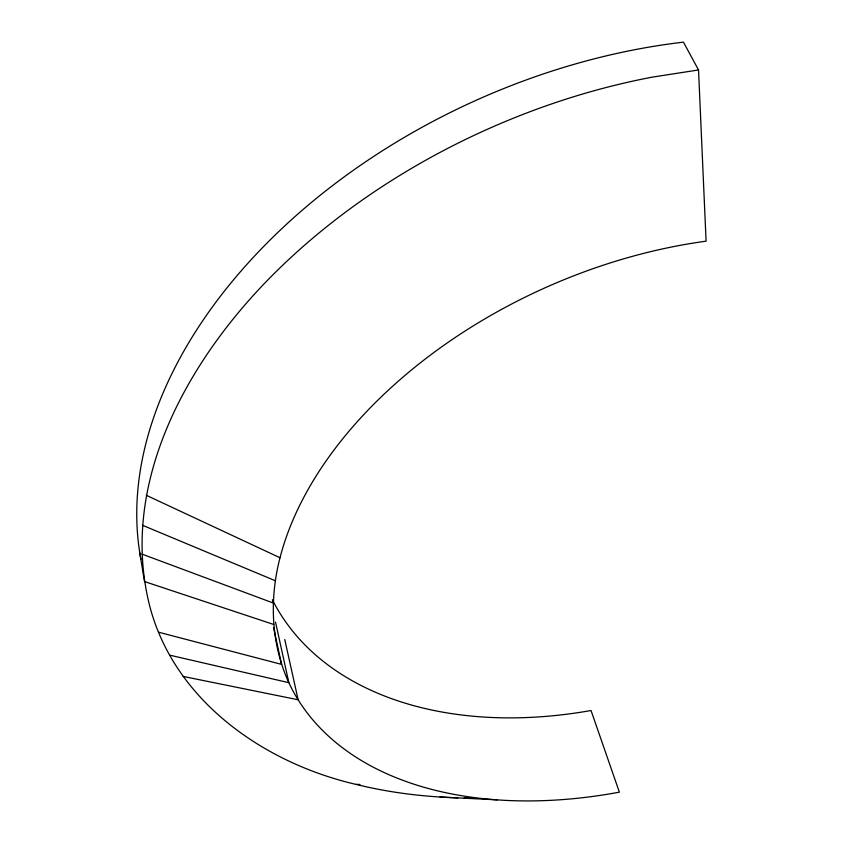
<?xml version="1.0" encoding="UTF-8"?>
<svg xmlns="http://www.w3.org/2000/svg" width="843" height="843" viewBox="0 0 843 843"><rect width="100%" height="100%" fill="white"/><g stroke="black" fill="none" stroke-linecap="round" stroke-linejoin="round"><path stroke-width="1.26" d="M457.77 797.836A505.652 331.468 -24.1 0 1 356.031 784.39C264.776 763.294 175.586 701.829 150.128 607.645C117.567 482.891 188.864 357.906 275.187 272.542A505.652 331.468 -24.1 0 1 652.018 77.177L698.531 69.958L706.086 241.182A396.326 253.564 -24 0 0 280.013 557.75C267.631 605.074 271.752 657.793 298.137 699.774A396.326 253.564 -24 0 0 619.373 792.157L591.038 710.512A380.488 257.842 -24.8 0 1 272.352 599.721M356.031 784.39L359.961 784.443M440.035 797.025L497.286 799.838M183.1 676.423L298.137 699.774L284.755 639.531M169.622 655.137L288.843 682.682L275.535 622.134M158.568 632.197L281.583 664.389L273.564 627.635M273.68 624.473L144.511 581.565L139.569 551.554M141.887 554.062L273.269 603.03L272.7 600.469M142.456 525.263L275.355 580.743M146.366 495.326L280.013 557.75M698.531 69.958L683.441 42.15A498.771 333.227 -24.4 0 0 140.886 559.194M474.398 798.089A505.652 331.468 -24.1 0 1 464.156 797.994"/></g></svg>
